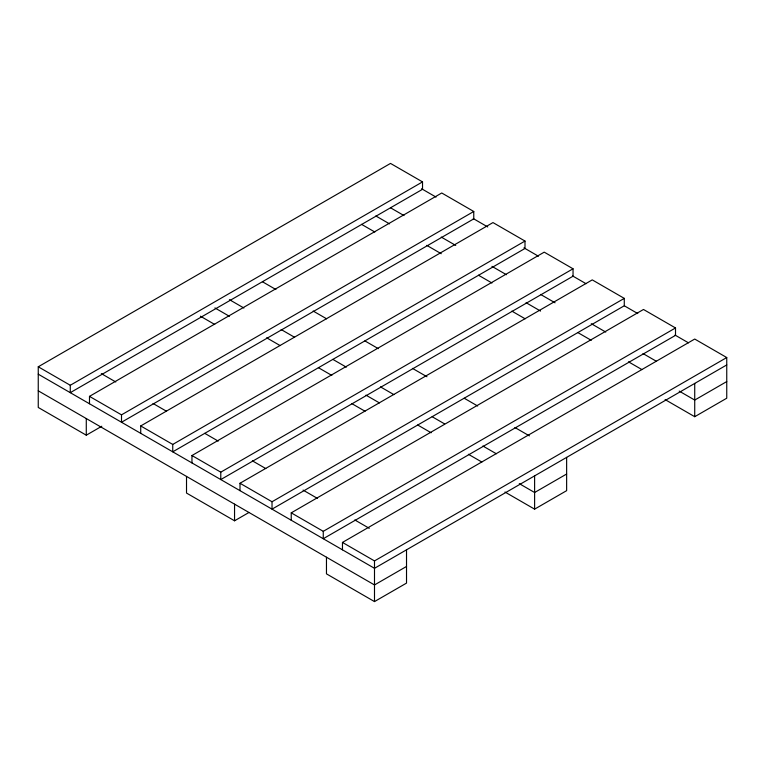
<?xml version="1.0" encoding="UTF-8"?>
<svg xmlns="http://www.w3.org/2000/svg" width="765" height="765" viewBox="0 0 765 765"><rect width="100%" height="100%" fill="white"/><g stroke="black" fill="none" stroke-linecap="round" stroke-linejoin="round"><path stroke-width="1.15" d="M101.783 426.248L86.282 435.189L38.25 407.458L38.25 366.789L390.504 163.414L422.529 181.898L422.529 189.299L70.275 392.665L70.275 385.273L422.529 181.898M89.486 403.757L89.486 396.366L441.74 192.99L473.764 211.484L473.764 218.876L121.511 422.251L121.511 414.85L473.764 211.484M140.722 433.344L140.722 425.952L492.976 222.577L525 241.061L525 248.462L172.747 451.828L172.747 444.436L525 241.061M191.958 462.921L191.958 455.529L544.221 252.154L573.042 268.792L573.042 276.194L220.779 479.569L220.779 472.168L573.042 268.792M240 490.661L240 483.26L592.253 279.885L624.278 298.379L624.278 305.771L272.024 509.146L272.024 501.754L624.278 298.379M186.517 476.423L186.517 493.062L234.549 520.793L249.017 512.445M291.236 520.238L291.236 512.846L643.489 309.471L675.514 327.955L675.514 335.357L323.26 538.723L323.26 531.331L675.514 327.955M342.471 549.825L342.471 542.423L694.725 339.048L726.75 357.542L726.75 398.211L694.725 416.705L665.091 399.588M342.471 542.423L374.496 560.917L726.75 357.542M726.75 364.934L374.496 568.309L38.25 374.181M406.521 566.463L374.496 584.948L38.25 390.819M566.635 474.023L534.611 492.507L519.282 483.652M726.75 381.572L694.725 400.066L679.205 391.106M326.464 557.216L326.464 573.855L374.496 601.586L406.521 583.102L406.521 549.825M504.977 492.038L534.611 509.146L566.635 490.661L566.635 457.374M421.544 188.726L436.031 197.093M473.277 218.589L487.754 226.956M523.968 247.86L538.455 256.227M572.593 275.935L586.047 283.7M624.326 305.799L637.771 313.564M675.017 335.07L688.471 342.835M390.552 207.812L404.006 215.577M441.252 237.083L455.739 245.441M491.943 266.354L506.43 274.712M540.568 294.42L555.055 302.787M591.269 323.691L605.756 332.058M643.002 353.554L656.447 361.319M375.854 215.969L389.519 223.858M426.765 245.355L441.252 253.722M478.498 275.228L491.943 282.993M526.091 302.701L540.568 311.068M577.814 332.565L591.269 340.329M628.514 361.835L641.959 369.6M361.549 224.346L374.831 232.015M511.861 311.126L525.144 318.795M262.462 281.769L275.916 289.533M313.153 311.039L326.607 318.804M364.886 340.903L378.34 348.668M412.478 368.376L426.966 376.743M464.212 398.24L477.656 406.005M514.902 427.511L529.39 435.878M229.404 299.66L243.892 308.018M281.137 329.524L294.582 337.289M332.861 359.387L346.316 367.152M380.454 386.87L393.908 394.635M432.187 416.734L444.599 423.896M482.878 446.005L496.332 453.769M214.917 307.932L229.404 316.299M266.65 337.805L280.095 345.57M318.383 367.669L331.828 375.433M365.966 395.142L379.421 402.906M417.7 425.005L431.154 432.77M468.4 454.276L481.845 462.041M200.411 316.194L214.716 324.456M351.747 403.566L365.029 411.235M101.315 373.607L115.792 381.974M153.038 403.48L166.493 411.245M204.771 433.344L218.216 441.109M252.364 460.817L265.809 468.582M303.055 490.088L317.542 498.455M354.788 519.951L369.275 528.319M38.25 366.789L70.275 385.273M89.486 396.366L121.511 414.85M140.722 425.952L172.747 444.436M191.958 455.529L220.779 472.168M240 483.26L272.024 501.754M291.236 512.846L323.26 531.331M694.725 383.428L694.725 416.705M534.611 475.868L534.611 509.146M374.496 560.917L374.496 601.586M234.549 504.154L234.549 520.793M86.282 418.551L86.282 435.189"/></g></svg>
